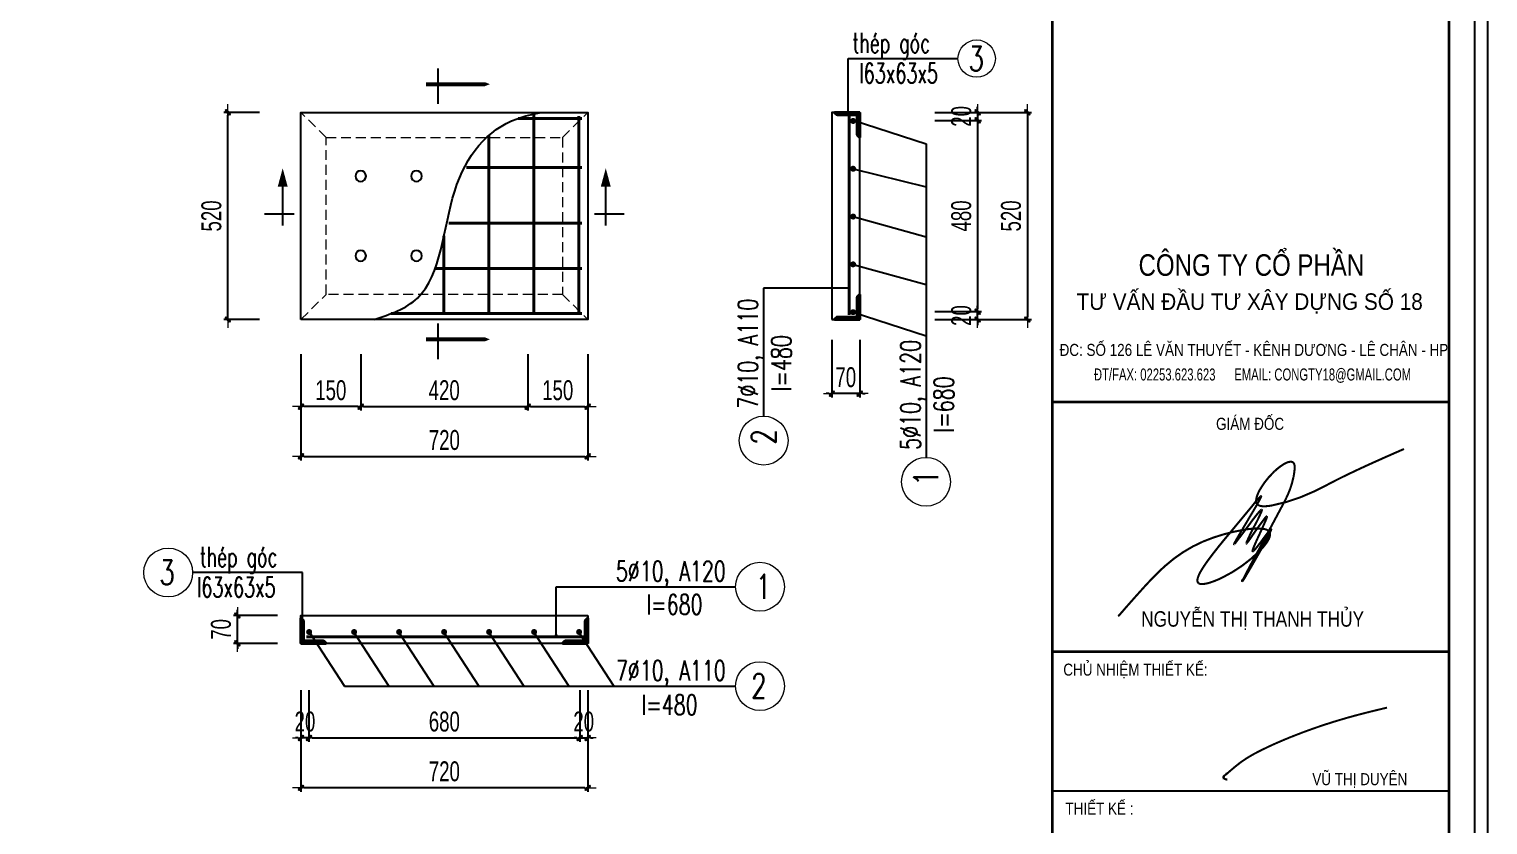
# Model space of a CAD drawing. Header units: inches. Extents: x -676 to 53517, y -16349 to 46516.
# Drawn here: x 31758 to 35421, y 9678 to 11675 of the extents above; entities that cross this region are included whole.
import ezdxf
from ezdxf.enums import TextEntityAlignment as Align

# ---------------------------------------------------------------- set-up
doc = ezdxf.new("R2010")
doc.units = ezdxf.units.IN
doc.header["$MEASUREMENT"] = 0
doc.linetypes.add('HIDDEN', pattern=[0.375, 0.25, -0.125])
for name, color, linetype in [('ENTTNTHIETKE1', 2, 'Continuous'), ('KHUNGTEN', 5, 'Continuous'), ('T.bao', 6, 'Continuous'), ('TXT', 5, 'Continuous')]:
    doc.layers.add(name, color=color, linetype=linetype)
for name, color, linetype, lineweight in [('ISO', 153, 'Continuous', 13), ('LC Dim', 8, 'Continuous', 18), ('LC Hatch', 252, 'Continuous', 9), ('LC MANH DUT', 35, 'HIDDEN', 5), ('LC Net dam 1', 30, 'Continuous', 30), ('LC Net dam2', 6, 'Continuous', 40), ('LC Net thay', 7, 'Continuous', 25), ('LC Text1', 3, 'Continuous', 20), ('LC Text2', 7, 'Continuous', 25), ('THEP', 1, 'Continuous', 35)]:
    doc.layers.add(name, color=color, linetype=linetype, lineweight=lineweight)
doc.styles.add('Arch-Dim', font='vnsimli.shx', dxfattribs={"width": 0.65})
doc.styles.add('HOATBIF', font='hoatbif.shx', dxfattribs={"width": 0.7})
doc.styles.add('LC 3', font='vnsimli.shx', dxfattribs={"width": 0.75})
doc.styles.add('style1', font='')
doc.styles.add('T2', font='', dxfattribs={"width": 0.8})
doc.styles.get('style1').set_extended_font_data('.VnAvantH')
doc.styles.get('T2').set_extended_font_data('.VnArialH')
doc.dimstyles.new('1-100(1-25)', dxfattribs={"dimscale": 25, "dimtxt": 2.5, "dimasz": 0.35, "dimexe": 0.5, "dimexo": 0, "dimgap": 0.8, "dimtad": 1, "dimdec": 0, "dimzin": 0, "dimdsep": 46, "dimtxsty": 'HOATBIF', "dimblk1": 'DOT', "dimblk2": 'DOT', "dimsah": 1, "dimcen": -1, "dimdle": 1, "dimclrd": 256, "dimclre": 256, "dimclrt": 4, "dimadec": 3, "dimazin": 2, "dimtfac": 0.333333, "dimtdec": 0, "dimtix": 1, "dimtmove": 2, "dimatfit": 3, "dimldrblk": 'DOT', "dimfxl": 1, "dimtvp": 0.833333, "dimtolj": 1, "dimtzin": 0, "dimarcsym": 0})

# ---------------------------------------------------------------- blocks, each defined once
blk = doc.blocks.new('DOT')
at = {"layer": 'LC Dim'}
blk.add_line((-3, 0), (3, 0), dxfattribs=at)
at = {"layer": 'LC Dim', "color": 4}
blk.add_line((-1, -1), (1, 1), dxfattribs=at)
blk.add_lwpolyline([(0.5, 1), (-1, -0.5), (-0.5, -1), (1, 0.5)], close=True, dxfattribs=at)
blk = doc.blocks.new('*D539')
at = {"layer": 'Defpoints', "color": 0, "transparency": 16777216}
for p in [(32440.6, 10859.2), (33160.6, 10859.2), (33160.6, 10602.7)]:
    blk.add_point(p, dxfattribs=at)
at = {"layer": 'LC Dim', "lineweight": -2, "transparency": 16777216}
for p, q in [((32440.6, 10859.2), (32440.6, 10592.7)), ((33160.6, 10859.2), (33160.6, 10592.7)), ((32447.6, 10602.7), (33153.6, 10602.7))]:
    blk.add_line(p, q, dxfattribs=at)
at = {"layer": 'LC Dim', "lineweight": -2, "transparency": 16777216, "xscale": 7, "yscale": 7, "zscale": 7, "rotation": 180}
blk.add_blockref('DOT', (32440.6, 10602.7), dxfattribs=at)
at = {"layer": 'LC Dim', "lineweight": -2, "transparency": 16777216, "xscale": 7, "yscale": 7, "zscale": 7}
blk.add_blockref('DOT', (33160.6, 10602.7), dxfattribs=at)
at = {"layer": 'LC Dim', "color": 4, "transparency": 16777216, "insert": (32800.6, 10643.7), "char_height": 50, "attachment_point": 5, "style": 'HOATBIF'}
blk.add_mtext('\\A1;720', dxfattribs=at)
blk = doc.blocks.new('_Dot')
at = {"color": 0, "linetype": 'ByBlock', "lineweight": -2}
blk.add_line((-0.5, 0), (-1, 0), dxfattribs=at)
at = {"color": 0, "linetype": 'ByBlock', "const_width": 0.5}
blk.add_lwpolyline([(-0.25, 0, 1), (0.25, 0, 1)], format="xyb", close=True, dxfattribs=at)
blk = doc.blocks.new('*D540')
at = {"layer": 'Defpoints', "color": 0, "transparency": 16777216}
for p in [(32256.8, 11466.4), (32336.8, 11466.4), (32336.8, 10946.4)]:
    blk.add_point(p, dxfattribs=at)
at = {"layer": 'LC Dim', "lineweight": -2, "transparency": 16777216}
for p, q in [((32336.8, 11466.4), (32246.8, 11466.4)), ((32256.8, 10953.4), (32256.8, 11459.4)), ((32336.8, 10946.4), (32246.8, 10946.4))]:
    blk.add_line(p, q, dxfattribs=at)
at = {"layer": 'LC Dim', "lineweight": -2, "transparency": 16777216, "xscale": 7, "yscale": 7, "zscale": 7}
for p, rotation in [((32256.8, 11466.4), 90), ((32256.8, 10946.4), 270)]:
    blk.add_blockref('DOT', p, dxfattribs=dict(at, rotation=rotation))
at = {"layer": 'LC Dim', "color": 4, "transparency": 16777216, "insert": (32215.8, 11206.4), "char_height": 50, "attachment_point": 5, "rotation": 90, "style": 'HOATBIF'}
blk.add_mtext('\\A1;520', dxfattribs=at)
blk = doc.blocks.new('*D541')
at = {"layer": 'Defpoints', "color": 0, "transparency": 16777216}
for p in [(32280.8, 10203.5), (32381.8, 10203.5), (32381.8, 10133.5)]:
    blk.add_point(p, dxfattribs=at)
at = {"layer": 'LC Dim', "lineweight": -2, "transparency": 16777216}
for p, q in [((32381.8, 10203.5), (32270.8, 10203.5)), ((32280.8, 10210.5), (32280.8, 10217.5)), ((32280.8, 10133.5), (32280.8, 10203.5)), ((32381.8, 10133.5), (32270.8, 10133.5)), ((32280.8, 10126.5), (32280.8, 10119.5))]:
    blk.add_line(p, q, dxfattribs=at)
at = {"layer": 'LC Dim', "lineweight": -2, "transparency": 16777216, "xscale": 7, "yscale": 7, "zscale": 7}
for p, rotation in [((32280.8, 10203.5), 270), ((32280.8, 10133.5), 90)]:
    blk.add_blockref('DOT', p, dxfattribs=dict(at, rotation=rotation))
at = {"layer": 'LC Dim', "color": 4, "transparency": 16777216, "insert": (32239.8, 10168.5), "char_height": 50, "attachment_point": 5, "rotation": 90, "style": 'HOATBIF'}
blk.add_mtext('\\A1;70', dxfattribs=at)
blk = doc.blocks.new('*D542')
at = {"layer": 'Defpoints', "color": 0, "transparency": 16777216}
for p in [(32440.6, 10016.2), (32460.6, 10016.2), (32440.6, 9895.9)]:
    blk.add_point(p, dxfattribs=at)
at = {"layer": 'LC Dim', "lineweight": -2, "transparency": 16777216}
for p, q in [((32440.6, 10016.2), (32440.6, 9885.9)), ((32460.6, 10016.2), (32460.6, 9885.9)), ((32433.6, 9895.9), (32426.6, 9895.9)), ((32460.6, 9895.9), (32440.6, 9895.9)), ((32467.6, 9895.9), (32474.6, 9895.9))]:
    blk.add_line(p, q, dxfattribs=at)
at = {"layer": 'LC Dim', "lineweight": -2, "transparency": 16777216, "xscale": 7, "yscale": 7, "zscale": 7}
blk.add_blockref('DOT', (32440.6, 9895.9), dxfattribs=at)
at = {"layer": 'LC Dim', "lineweight": -2, "transparency": 16777216, "xscale": 7, "yscale": 7, "zscale": 7, "rotation": 180}
blk.add_blockref('DOT', (32460.6, 9895.9), dxfattribs=at)
at = {"layer": 'LC Dim', "color": 4, "transparency": 16777216, "insert": (32450.6, 9936.9), "char_height": 50, "attachment_point": 5, "style": 'HOATBIF'}
blk.add_mtext('\\A1;20', dxfattribs=at)
blk = doc.blocks.new('*D543')
at = {"layer": 'Defpoints', "color": 0, "transparency": 16777216}
for p in [(32440.6, 10008.1), (33160.6, 10008.1), (32440.6, 9770.9)]:
    blk.add_point(p, dxfattribs=at)
at = {"layer": 'LC Dim', "lineweight": -2, "transparency": 16777216}
for p, q in [((32440.6, 10008.1), (32440.6, 9760.9)), ((33160.6, 10008.1), (33160.6, 9760.9)), ((33153.6, 9770.9), (32447.6, 9770.9))]:
    blk.add_line(p, q, dxfattribs=at)
at = {"layer": 'LC Dim', "lineweight": -2, "transparency": 16777216, "xscale": 7, "yscale": 7, "zscale": 7, "rotation": 180}
blk.add_blockref('DOT', (32440.6, 9770.9), dxfattribs=at)
at = {"layer": 'LC Dim', "lineweight": -2, "transparency": 16777216, "xscale": 7, "yscale": 7, "zscale": 7}
blk.add_blockref('DOT', (33160.6, 9770.9), dxfattribs=at)
at = {"layer": 'LC Dim', "color": 4, "transparency": 16777216, "insert": (32800.6, 9811.9), "char_height": 50, "attachment_point": 5, "style": 'HOATBIF'}
blk.add_mtext('\\A1;720', dxfattribs=at)
blk = doc.blocks.new('*D544')
at = {"layer": 'Defpoints', "color": 0, "transparency": 16777216}
for p in [(33140.6, 10016.2), (33160.6, 10016.2), (33160.6, 9895.9)]:
    blk.add_point(p, dxfattribs=at)
at = {"layer": 'LC Dim', "lineweight": -2, "transparency": 16777216}
for p, q in [((33140.6, 10016.2), (33140.6, 9885.9)), ((33160.6, 10016.2), (33160.6, 9885.9)), ((33133.6, 9895.9), (33126.6, 9895.9)), ((33140.6, 9895.9), (33160.6, 9895.9)), ((33167.6, 9895.9), (33174.6, 9895.9))]:
    blk.add_line(p, q, dxfattribs=at)
at = {"layer": 'LC Dim', "lineweight": -2, "transparency": 16777216, "xscale": 7, "yscale": 7, "zscale": 7}
blk.add_blockref('DOT', (33140.6, 9895.9), dxfattribs=at)
at = {"layer": 'LC Dim', "lineweight": -2, "transparency": 16777216, "xscale": 7, "yscale": 7, "zscale": 7, "rotation": 180}
blk.add_blockref('DOT', (33160.6, 9895.9), dxfattribs=at)
at = {"layer": 'LC Dim', "color": 4, "transparency": 16777216, "insert": (33150.6, 9936.9), "char_height": 50, "attachment_point": 5, "style": 'HOATBIF'}
blk.add_mtext('\\A1;20', dxfattribs=at)
blk = doc.blocks.new('*D545')
at = {"layer": 'Defpoints', "color": 0, "transparency": 16777216}
for p in [(33773.7, 10895.8), (33843.7, 10895.8), (33773.7, 10760.3)]:
    blk.add_point(p, dxfattribs=at)
at = {"layer": 'LC Dim', "lineweight": -2, "transparency": 16777216}
for p, q in [((33773.7, 10895.8), (33773.7, 10750.3)), ((33843.7, 10895.8), (33843.7, 10750.3)), ((33766.7, 10760.3), (33759.7, 10760.3)), ((33843.7, 10760.3), (33773.7, 10760.3)), ((33850.7, 10760.3), (33857.7, 10760.3))]:
    blk.add_line(p, q, dxfattribs=at)
at = {"layer": 'LC Dim', "lineweight": -2, "transparency": 16777216, "xscale": 7, "yscale": 7, "zscale": 7}
blk.add_blockref('DOT', (33773.7, 10760.3), dxfattribs=at)
at = {"layer": 'LC Dim', "lineweight": -2, "transparency": 16777216, "xscale": 7, "yscale": 7, "zscale": 7, "rotation": 180}
blk.add_blockref('DOT', (33843.7, 10760.3), dxfattribs=at)
at = {"layer": 'LC Dim', "color": 4, "transparency": 16777216, "insert": (33808.7, 10801.3), "char_height": 50, "attachment_point": 5, "style": 'HOATBIF'}
blk.add_mtext('\\A1;70', dxfattribs=at)
blk = doc.blocks.new('*D546')
at = {"layer": 'Defpoints', "color": 0, "transparency": 16777216}
for p in [(34032.6, 11466.4), (34032.6, 10946.4), (34264.8, 10946.4)]:
    blk.add_point(p, dxfattribs=at)
at = {"layer": 'LC Dim', "lineweight": -2, "transparency": 16777216}
for p, q in [((34032.6, 11466.4), (34274.8, 11466.4)), ((34264.8, 11459.4), (34264.8, 10953.4)), ((34032.6, 10946.4), (34274.8, 10946.4))]:
    blk.add_line(p, q, dxfattribs=at)
at = {"layer": 'LC Dim', "lineweight": -2, "transparency": 16777216, "xscale": 7, "yscale": 7, "zscale": 7}
for p, rotation in [((34264.8, 11466.4), 90), ((34264.8, 10946.4), 270)]:
    blk.add_blockref('DOT', p, dxfattribs=dict(at, rotation=rotation))
at = {"layer": 'LC Dim', "color": 4, "transparency": 16777216, "insert": (34223.8, 11206.4), "char_height": 50, "attachment_point": 5, "rotation": 90, "style": 'HOATBIF'}
blk.add_mtext('\\A1;520', dxfattribs=at)
blk = doc.blocks.new('*D547')
at = {"layer": 'Defpoints', "color": 0, "transparency": 16777216}
for p in [(33010.1, 10859.2), (33160.6, 10859.2), (33160.6, 10727.7)]:
    blk.add_point(p, dxfattribs=at)
at = {"layer": 'LC Dim', "lineweight": -2, "transparency": 16777216}
for p, q in [((33010.1, 10859.2), (33010.1, 10717.7)), ((33160.6, 10859.2), (33160.6, 10717.7)), ((33017.1, 10727.7), (33153.6, 10727.7))]:
    blk.add_line(p, q, dxfattribs=at)
at = {"layer": 'LC Dim', "lineweight": -2, "transparency": 16777216, "xscale": 7, "yscale": 7, "zscale": 7, "rotation": 180}
blk.add_blockref('DOT', (33010.1, 10727.7), dxfattribs=at)
at = {"layer": 'LC Dim', "lineweight": -2, "transparency": 16777216, "xscale": 7, "yscale": 7, "zscale": 7}
blk.add_blockref('DOT', (33160.6, 10727.7), dxfattribs=at)
at = {"layer": 'LC Dim', "color": 4, "transparency": 16777216, "insert": (33085.4, 10768.7), "char_height": 50, "attachment_point": 5, "style": 'HOATBIF'}
blk.add_mtext('\\A1;150', dxfattribs=at)
blk = doc.blocks.new('*D548')
at = {"layer": 'Defpoints', "color": 0, "transparency": 16777216}
for p in [(32440.6, 10859.2), (32590.5, 10859.2), (32440.6, 10727.7)]:
    blk.add_point(p, dxfattribs=at)
at = {"layer": 'LC Dim', "lineweight": -2, "transparency": 16777216}
for p, q in [((32440.6, 10859.2), (32440.6, 10717.7)), ((32590.5, 10859.2), (32590.5, 10717.7)), ((32583.5, 10727.7), (32447.6, 10727.7))]:
    blk.add_line(p, q, dxfattribs=at)
at = {"layer": 'LC Dim', "lineweight": -2, "transparency": 16777216, "xscale": 7, "yscale": 7, "zscale": 7, "rotation": 180}
blk.add_blockref('DOT', (32440.6, 10727.7), dxfattribs=at)
at = {"layer": 'LC Dim', "lineweight": -2, "transparency": 16777216, "xscale": 7, "yscale": 7, "zscale": 7}
blk.add_blockref('DOT', (32590.5, 10727.7), dxfattribs=at)
at = {"layer": 'LC Dim', "color": 4, "transparency": 16777216, "insert": (32515.5, 10768.7), "char_height": 50, "attachment_point": 5, "style": 'HOATBIF'}
blk.add_mtext('\\A1;150', dxfattribs=at)
blk = doc.blocks.new('*D549')
at = {"layer": 'Defpoints', "color": 0, "transparency": 16777216}
for p in [(32590.5, 10859.2), (33010.1, 10859.2), (33010.1, 10727.7)]:
    blk.add_point(p, dxfattribs=at)
at = {"layer": 'LC Dim', "lineweight": -2, "transparency": 16777216}
for p, q in [((32590.5, 10859.2), (32590.5, 10717.7)), ((33010.1, 10859.2), (33010.1, 10717.7)), ((32597.5, 10727.7), (33003.1, 10727.7))]:
    blk.add_line(p, q, dxfattribs=at)
at = {"layer": 'LC Dim', "lineweight": -2, "transparency": 16777216, "xscale": 7, "yscale": 7, "zscale": 7, "rotation": 180}
blk.add_blockref('DOT', (32590.5, 10727.7), dxfattribs=at)
at = {"layer": 'LC Dim', "lineweight": -2, "transparency": 16777216, "xscale": 7, "yscale": 7, "zscale": 7}
blk.add_blockref('DOT', (33010.1, 10727.7), dxfattribs=at)
at = {"layer": 'LC Dim', "color": 4, "transparency": 16777216, "insert": (32800.3, 10768.7), "char_height": 50, "attachment_point": 5, "style": 'HOATBIF'}
blk.add_mtext('\\A1;420', dxfattribs=at)
blk = doc.blocks.new('*D550')
at = {"layer": 'Defpoints', "color": 0, "transparency": 16777216}
for p in [(32460.6, 10008.1), (33140.6, 10008.1), (33140.6, 9895.9)]:
    blk.add_point(p, dxfattribs=at)
at = {"layer": 'LC Dim', "lineweight": -2, "transparency": 16777216}
for p, q in [((32460.6, 10008.1), (32460.6, 9885.9)), ((33140.6, 10008.1), (33140.6, 9885.9)), ((32467.6, 9895.9), (33133.6, 9895.9))]:
    blk.add_line(p, q, dxfattribs=at)
at = {"layer": 'LC Dim', "lineweight": -2, "transparency": 16777216, "xscale": 7, "yscale": 7, "zscale": 7, "rotation": 180}
blk.add_blockref('DOT', (32460.6, 9895.9), dxfattribs=at)
at = {"layer": 'LC Dim', "lineweight": -2, "transparency": 16777216, "xscale": 7, "yscale": 7, "zscale": 7}
blk.add_blockref('DOT', (33140.6, 9895.9), dxfattribs=at)
at = {"layer": 'LC Dim', "color": 4, "transparency": 16777216, "insert": (32800.6, 9936.9), "char_height": 50, "attachment_point": 5, "style": 'HOATBIF'}
blk.add_mtext('\\A1;680', dxfattribs=at)
blk = doc.blocks.new('*U471')
at = {"layer": 'LC Net dam2', "linetype": 'Continuous', "const_width": 7.5, "elevation": -5}
blk.add_lwpolyline([(3.75, 0, -1), (-3.75, 0, -1)], format="xyb", close=True, dxfattribs=at)
blk = doc.blocks.new('*U472')
at = {"layer": 'LC Net dam2', "color": 0, "linetype": 'ByBlock', "lineweight": -2, "transparency": 16777216}
for p in [(0, 0), (113, 0), (226, 0), (339, 0), (452, 0), (565, 0), (678, 0)]:
    blk.add_blockref('*U471', p, dxfattribs=at)
blk = doc.blocks.new('*U473')
at = {"layer": 'LC Net dam2', "linetype": 'Continuous', "const_width": 7.5, "elevation": -5}
blk.add_lwpolyline([(3.75, 0, -1), (-3.75, 0, -1)], format="xyb", close=True, dxfattribs=at)
blk = doc.blocks.new('*U474')
at = {"layer": 'LC Net thay', "color": 0, "linetype": 'ByBlock', "lineweight": -2, "transparency": 16777216}
for p in [(0, 480), (0, 360), (0, 240), (0, 120), (0, 0)]:
    blk.add_blockref('*U473', p, dxfattribs=at)
blk = doc.blocks.new('*D551')
at = {"layer": 'Defpoints', "color": 0, "transparency": 16777216}
for p in [(34032.6, 11466.4), (34032.6, 11446.4), (34139.8, 11446.4)]:
    blk.add_point(p, dxfattribs=at)
at = {"layer": 'LC Dim', "lineweight": -2, "transparency": 16777216}
for p, q in [((34032.6, 11466.4), (34149.8, 11466.4)), ((34139.8, 11473.4), (34139.8, 11480.4)), ((34139.8, 11466.4), (34139.8, 11446.4)), ((34032.6, 11446.4), (34149.8, 11446.4)), ((34139.8, 11439.4), (34139.8, 11432.4))]:
    blk.add_line(p, q, dxfattribs=at)
at = {"layer": 'LC Dim', "lineweight": -2, "transparency": 16777216, "xscale": 7, "yscale": 7, "zscale": 7}
for p, rotation in [((34139.8, 11466.4), 270), ((34139.8, 11446.4), 90)]:
    blk.add_blockref('DOT', p, dxfattribs=dict(at, rotation=rotation))
at = {"layer": 'LC Dim', "color": 4, "transparency": 16777216, "insert": (34098.8, 11456.4), "char_height": 50, "attachment_point": 5, "rotation": 90, "style": 'HOATBIF'}
blk.add_mtext('\\A1;20', dxfattribs=at)
blk = doc.blocks.new('*D552')
at = {"layer": 'Defpoints', "color": 0, "transparency": 16777216}
for p in [(34032.6, 10966.4), (34139.8, 10966.4), (34032.6, 10946.4)]:
    blk.add_point(p, dxfattribs=at)
at = {"layer": 'LC Dim', "lineweight": -2, "transparency": 16777216}
for p, q in [((34032.6, 10966.4), (34149.8, 10966.4)), ((34139.8, 10973.4), (34139.8, 10980.4)), ((34139.8, 10946.4), (34139.8, 10966.4)), ((34032.6, 10946.4), (34149.8, 10946.4)), ((34139.8, 10939.4), (34139.8, 10932.4))]:
    blk.add_line(p, q, dxfattribs=at)
at = {"layer": 'LC Dim', "lineweight": -2, "transparency": 16777216, "xscale": 7, "yscale": 7, "zscale": 7}
for p, rotation in [((34139.8, 10966.4), 270), ((34139.8, 10946.4), 90)]:
    blk.add_blockref('DOT', p, dxfattribs=dict(at, rotation=rotation))
at = {"layer": 'LC Dim', "color": 4, "transparency": 16777216, "insert": (34098.8, 10956.4), "char_height": 50, "attachment_point": 5, "rotation": 90, "style": 'HOATBIF'}
blk.add_mtext('\\A1;20', dxfattribs=at)
blk = doc.blocks.new('*D553')
at = {"layer": 'Defpoints', "color": 0, "transparency": 16777216}
for p in [(34032.6, 11446.4), (34032.6, 10966.4), (34139.8, 10966.4)]:
    blk.add_point(p, dxfattribs=at)
at = {"layer": 'LC Dim', "lineweight": -2, "transparency": 16777216}
for p, q in [((34032.6, 11446.4), (34149.8, 11446.4)), ((34139.8, 11439.4), (34139.8, 10973.4)), ((34032.6, 10966.4), (34149.8, 10966.4))]:
    blk.add_line(p, q, dxfattribs=at)
at = {"layer": 'LC Dim', "lineweight": -2, "transparency": 16777216, "xscale": 7, "yscale": 7, "zscale": 7}
for p, rotation in [((34139.8, 11446.4), 90), ((34139.8, 10966.4), 270)]:
    blk.add_blockref('DOT', p, dxfattribs=dict(at, rotation=rotation))
at = {"layer": 'LC Dim', "color": 4, "transparency": 16777216, "insert": (34098.8, 11206.4), "char_height": 50, "attachment_point": 5, "rotation": 90, "style": 'HOATBIF'}
blk.add_mtext('\\A1;480', dxfattribs=at)
blk = doc.blocks.new('*U467')
at = {"layer": 'LC Net thay'}
blk.add_circle((0, 0), 13.5, dxfattribs=at)
blk = doc.blocks.new('*U468')
at = {"layer": 'LC Net thay', "color": 0, "linetype": 'ByBlock', "lineweight": -2, "transparency": 16777216}
for p in [(0, 140), (200, 140), (0, 0), (200, 0)]:
    blk.add_blockref('*U467', p, dxfattribs=at)
blk = doc.blocks.new('chu ki Miss Duyen')
at = {"layer": 'ISO', "ltscale": 2, "const_width": 40}
blk.add_lwpolyline([(843, 225), (838, 225), (836, 225), (834, 225), (832, 225), (830, 226), (828, 226), (827, 226), (826, 226), (825, 226), (824, 226), (823, 226), (821, 226), (820, 227), (819, 227), (818, 227), (817, 227), (816, 227), (815, 227), (814, 227), (813, 228), (812, 228), (810, 228), (809, 228), (808, 228), (807, 229), (806, 229), (805, 229), (804, 229), (803, 230), (801, 230), (800, 230), (799, 230), (798, 231), (797, 231), (795, 231), (794, 232), (793, 232), (792, 232), (791, 233), (789, 233), (788, 233), (787, 234), (786, 234), (785, 235), (783, 235), (782, 235), (781, 236), (780, 236), (779, 237), (778, 237), (777, 238), (776, 238), (776, 238), (775, 238), (775, 239), (774, 239), (774, 239), (773, 239), (773, 240), (772, 240), (771, 240), (771, 240), (770, 241), (770, 241), (769, 241), (769, 242), (768, 242), (768, 242), (767, 242), (767, 243), (766, 243), (766, 243), (765, 244), (765, 244), (765, 244), (764, 245), (764, 245), (763, 245), (763, 246), (762, 246), (762, 246), (762, 247), (761, 247), (761, 247), (760, 248), (760, 248), (760, 248), (759, 249), (759, 249), (759, 249), (758, 250), (758, 250), (758, 250), (758, 251), (757, 251), (757, 251), (757, 252), (756, 252), (756, 253), (756, 253), (756, 253), (756, 254), (755, 254), (755, 255), (755, 255), (755, 255), (755, 256), (755, 256), (754, 257), (754, 257), (754, 257), (754, 258), (754, 258), (754, 259), (754, 259), (754, 260), (754, 260), (754, 260), (754, 261), (754, 261), (754, 262), (754, 262), (754, 263), (754, 263), (754, 263), (754, 264), (754, 264), (754, 265), (754, 265), (754, 266), (754, 266), (754, 267), (754, 267), (755, 268), (755, 268), (755, 269), (755, 269), (755, 270), (755, 270), (755, 270), (756, 271), (756, 271), (756, 272), (756, 272), (756, 273), (757, 273), (757, 274), (757, 274), (757, 275), (758, 275), (758, 276), (758, 276), (758, 277), (759, 277), (759, 278), (759, 278), (759, 279), (760, 279), (760, 280), (760, 280), (761, 281), (761, 281), (761, 282), (762, 282), (762, 283), (762, 283), (763, 284), (763, 284), (763, 285), (764, 285), (764, 286), (764, 286), (765, 287), (766, 288), (767, 289), (767, 290), (768, 291), (769, 293), (770, 294), (771, 295), (771, 296), (772, 297), (773, 298), (774, 299), (775, 300), (776, 301), (777, 302), (778, 303), (778, 304), (780, 306), (781, 307), (782, 308), (783, 309), (784, 310), (785, 311), (786, 312), (786, 312), (787, 313), (788, 314), (789, 315), (790, 316), (791, 317), (792, 318), (792, 319), (793, 320), (794, 321), (795, 322), (796, 323), (797, 324), (797, 324), (798, 325), (799, 326), (800, 327), (801, 328), (801, 329), (802, 330), (803, 330), (804, 331), (805, 332), (805, 333), (806, 334), (807, 335), (808, 336), (808, 336), (809, 337), (810, 338), (811, 339), (811, 340), (812, 340), (813, 341), (814, 343), (816, 344), (817, 346), (819, 348), (820, 349), (822, 351), (823, 352), (824, 354), (826, 355), (827, 357), (829, 358), (830, 360), (831, 361), (834, 364), (840, 370), (842, 372), (845, 376), (848, 379), (851, 382), (853, 386), (856, 389), (859, 392), (862, 395), (865, 398), (867, 401), (870, 404), (873, 407), (876, 411), (879, 414), (882, 417), (885, 420), (887, 423), (890, 427), (893, 430), (896, 433), (899, 436), (902, 440), (905, 443), (908, 446), (911, 449), (914, 453), (917, 456), (920, 459), (923, 462), (926, 466), (928, 469), (931, 472), (934, 476), (937, 479), (940, 482), (943, 486), (946, 489), (949, 492), (953, 495), (956, 499), (959, 502), (962, 505), (965, 509), (968, 512), (971, 515), (974, 519), (977, 522), (980, 525), (983, 529), (986, 532), (989, 535), (992, 538), (996, 542), (999, 545), (1002, 548), (1005, 552), (1008, 555), (1011, 558), (1014, 561), (1017, 565), (1021, 568), (1024, 571), (1027, 574), (1030, 578), (1033, 581), (1036, 584), (1040, 587), (1043, 591), (1046, 594), (1049, 596), (1052, 600), (1056, 603), (1059, 606), (1062, 610), (1065, 613), (1069, 616), (1072, 619), (1075, 622), (1078, 625), (1082, 628), (1085, 631), (1088, 634), (1091, 637), (1095, 640), (1098, 643), (1101, 646), (1105, 649), (1108, 652), (1111, 655), (1114, 658), (1118, 661), (1121, 664), (1124, 667), (1128, 670), (1131, 673), (1134, 676), (1138, 679), (1141, 682), (1144, 685), (1148, 688), (1151, 691), (1154, 694), (1158, 697), (1161, 700), (1165, 702), (1168, 705), (1171, 708), (1175, 711), (1178, 714), (1182, 717), (1185, 720), (1188, 722), (1192, 725), (1195, 728), (1199, 731), (1202, 734), (1205, 736), (1209, 739), (1212, 742), (1216, 745), (1219, 747), (1223, 750), (1226, 753), (1229, 756), (1233, 758), (1236, 761), (1240, 764), (1243, 767), (1247, 769), (1250, 772), (1254, 775), (1257, 777), (1261, 780), (1264, 783), (1268, 785), (1271, 788), (1275, 791), (1278, 793), (1282, 796), (1285, 799), (1289, 801), (1292, 804), (1296, 807), (1299, 809), (1303, 812), (1306, 815), (1310, 817), (1313, 820), (1317, 822), (1320, 825), (1324, 828), (1327, 830), (1331, 833), (1335, 835), (1338, 838), (1342, 840), (1345, 843), (1349, 846), (1352, 848), (1356, 851), (1360, 853), (1363, 856), (1367, 858), (1370, 861), (1374, 863), (1377, 866), (1381, 868), (1385, 871), (1392, 876), (1399, 881), (1406, 886), (1413, 891), (1421, 896), (1428, 901), (1435, 906), (1442, 911), (1447, 915), (1457, 921), (1464, 926), (1471, 931), (1479, 936), (1486, 941), (1493, 946), (1501, 950), (1508, 955), (1515, 960), (1523, 965), (1530, 970), (1537, 975), (1545, 980), (1552, 984), (1559, 989), (1567, 994), (1574, 999), (1582, 1004), (1589, 1008), (1596, 1013), (1604, 1018), (1611, 1023), (1619, 1028), (1626, 1032), (1634, 1037), (1641, 1042), (1648, 1046), (1656, 1051), (1663, 1056), (1671, 1061), (1678, 1065), (1686, 1070), (1693, 1075), (1701, 1079), (1708, 1084), (1716, 1089), (1723, 1093), (1731, 1098), (1738, 1103), (1746, 1107), (1753, 1112), (1761, 1116), (1769, 1121), (1776, 1126), (1784, 1130), (1791, 1135), (1799, 1139), (1806, 1144), (1814, 1148), (1822, 1153), (1829, 1158), (1837, 1162), (1844, 1167), (1852, 1171), (1860, 1176), (1867, 1180), (1875, 1185), (1882, 1189), (1890, 1194), (1898, 1198), (1905, 1203), (1913, 1207), (1921, 1212), (1928, 1216), (1936, 1220), (1943, 1225), (1951, 1229), (1959, 1234), (1964, 1237), (1974, 1243), (1982, 1247), (1989, 1251), (1997, 1256), (2005, 1260), (2012, 1265), (2020, 1269), (2028, 1273), (2036, 1278), (2043, 1282), (2051, 1286), (2059, 1291), (2066, 1295), (2074, 1299), (2082, 1304), (2089, 1308), (2097, 1312), (2105, 1317), (2113, 1321), (2120, 1325), (2128, 1330), (2136, 1334), (2144, 1338), (2151, 1342), (2159, 1347), (2167, 1351), (2175, 1355), (2182, 1359), (2190, 1364), (2198, 1368), (2206, 1372), (2213, 1376), (2221, 1381), (2229, 1385), (2237, 1389), (2244, 1393), (2252, 1397), (2260, 1402), (2268, 1406), (2276, 1410), (2283, 1414), (2291, 1418), (2299, 1422), (2307, 1426), (2315, 1431), (2322, 1435), (2330, 1439), (2338, 1443), (2346, 1447), (2354, 1451), (2361, 1455), (2369, 1459), (2377, 1464), (2385, 1468), (2393, 1472), (2401, 1476), (2408, 1480), (2416, 1484), (2424, 1488), (2432, 1492), (2440, 1496), (2448, 1500), (2456, 1504), (2463, 1508), (2471, 1512), (2479, 1516), (2487, 1520), (2495, 1524), (2503, 1528), (2511, 1532), (2519, 1536), (2526, 1540), (2534, 1544), (2542, 1548), (2550, 1552), (2558, 1556), (2566, 1560), (2574, 1564), (2582, 1568), (2590, 1572), (2598, 1575), (2606, 1579), (2613, 1583), (2621, 1587), (2629, 1591), (2637, 1595), (2645, 1599), (2653, 1603), (2661, 1607), (2669, 1610), (2677, 1614), (2685, 1618), (2693, 1622), (2701, 1626), (2709, 1630), (2717, 1633), (2725, 1637), (2733, 1641), (2741, 1645), (2749, 1649), (2756, 1652), (2764, 1656), (2772, 1660), (2780, 1664), (2788, 1668), (2796, 1671), (2804, 1675), (2812, 1679), (2820, 1683), (2828, 1686), (2836, 1690), (2844, 1694), (2852, 1698), (2860, 1701), (2868, 1705), (2876, 1709), (2884, 1712), (2892, 1716), (2900, 1720), (2908, 1723), (2916, 1727), (2925, 1731), (2933, 1734), (2941, 1738), (2949, 1742), (2957, 1745), (2965, 1749), (2973, 1753), (2981, 1756), (2989, 1760), (2997, 1763), (3005, 1767), (3013, 1771), (3021, 1774), (3029, 1778), (3037, 1781), (3045, 1785), (3053, 1789), (3061, 1792), (3069, 1796), (3078, 1799), (3086, 1803), (3094, 1806), (3102, 1810), (3110, 1813), (3118, 1817), (3126, 1820), (3134, 1824), (3142, 1827), (3150, 1831), (3156, 1833), (3167, 1838), (3175, 1841), (3183, 1845), (3191, 1848), (3199, 1852), (3207, 1855), (3215, 1859), (3223, 1862), (3232, 1866), (3240, 1869), (3248, 1873), (3256, 1876), (3264, 1879), (3272, 1883), (3280, 1886), (3288, 1890), (3297, 1893), (3305, 1896), (3313, 1900), (3321, 1903), (3329, 1907), (3337, 1910), (3345, 1913), (3354, 1917), (3362, 1920), (3370, 1923), (3378, 1927), (3386, 1930), (3394, 1933), (3403, 1937), (3411, 1940), (3419, 1944), (3427, 1947), (3435, 1950), (3452, 1957), (3468, 1963), (3484, 1970), (3501, 1977), (3517, 1983), (3534, 1990), (3550, 1996), (3566, 2003), (3583, 2009), (3599, 2016), (3616, 2022), (3632, 2029), (3648, 2035), (3665, 2042), (3681, 2048), (3698, 2055), (3714, 2061), (3731, 2068), (3747, 2074), (3763, 2081), (3780, 2087), (3796, 2093), (3813, 2100), (3828, 2106)], dxfattribs=at)
blk = doc.blocks.new('nguyen thi thanh thuy')
at = {"layer": 'ISO', "ltscale": 2, "const_width": 40}
blk.add_lwpolyline([(-2685, -1690, -0.006388), (-2178, -1117, -0.008557), (-1977, -905, -0.017087), (-1770, -708, -0.102087), (-833, -161, -0.039833), (-270, -16, -0.020512), (-90, 8, -0.044497), (98, 9, -0.05587), (182, -8, -0.113633), (236, -42, -0.176433), (258, -92, -0.077033), (254, -135, -0.069534), (223, -210, -0.038569), (166, -296, -0.030368), (57, -421, -0.082382), (-675, -942, -0.035158), (-905, -1035, -0.04441), (-1026, -1062, -0.066948), (-1091, -1062, -0.143409), (-1132, -1043, -0.176131), (-1149, -1007, -0.069024), (-1148, -973, -0.059887), (-1131, -911, -0.036714), (-1079, -807, -0.019023), (-1000, -683, -0.011006), (-898, -542, -0.01042), (-645, -222, 0.001355), (-76, 463, -0.031231), (69, 631, -0.180623), (82, 640, -0.602198), (84, 631, -0.055981), (56, 570, -0.010846), (-28, 418, 0.000464), (-371, -161, 0.02324), (-439, -286, 1.627113), (-437, -292, 0.049833), (-397, -245, 0.005496), (-91, 162, -0.011697), (26, 311, -0.051381), (82, 370, -0.288592), (95, 376, -0.379106), (97, 362, -0.040394), (80, 315, -0.015043), (4, 153, 0.026859), (-200, -261, 0.160173), (-204, -278, 0.62441), (-195, -273, 0.034188), (-141, -204, -0.015387), (148, 200, -0.034245), (183, 240, -0.377171), (195, 246, -0.275743), (195, 230, -0.039705), (162, 143, -0.007154), (29, -150, 0.010269), (-53, -335, 0.059207), (-81, -418, 0.494242), (-78, -431, 0.209425), (-61, -421, 0.031522), (-22, -378, 0.012151), (92, -232, -0.015412), (249, -26, -0.066877), (274, -2, -1.012313), (279, -8, -0.055225), (269, -38, -0.019501), (211, -159, -0.008968), (2, -538, -0.00525), (-207, -898, -0.041875), (-284, -1018, -0.365695), (-264, -970, -0.007459), (-39, -543, 0.000828), (491, 447, 0.016244), (598, 659, 0.05881), (711, 1009, 0.039413), (734, 1174, 0.060004), (730, 1242, 0.240646), (692, 1298, 0.134453), (647, 1305, 0.071372), (590, 1291, 0.040684), (523, 1258, 0.056501), (335, 1112, 0.071752), (65, 772, 0.045704), (5, 642, 0.058573), (-12, 565, 0.116475), (-5, 505, 0.165912), (30, 466, 0.096245), (88, 446, 0.048338), (165, 443, 0.036618), (301, 460, 0.062636), (1097, 724, 0.01049), (1469, 913, -0.006081), (1725, 1041, -0.007252), (2275, 1297, -0.003845), (2852, 1552)], format="xyb", dxfattribs=at)
blk = doc.blocks.new('khung vpn')
at = {"layer": 'Defpoints'}
blk.add_line((52556.46, -4235.276), (52556.46, -4195.446), dxfattribs=at)
at = {"layer": 'KHUNGTEN'}
blk.add_lwpolyline([(52556.243, -4234.885), (52502.048, -4234.885), (52502.048, -4195.662), (52556.243, -4195.662)], close=True, dxfattribs=at)
at = {"layer": 'T.bao'}
blk.add_line((52549.443, -4222.987), (52555.832, -4222.987), dxfattribs=at)
at = {"layer": 'THEP'}
for p, q in [((52549.443, -4216.721), (52555.832, -4216.721)), ((52549.443, -4220.741), (52555.832, -4220.741))]:
    blk.add_line(p, q, dxfattribs=at)
for points in [[(52555.832, -4234.474), (52502.459, -4234.474), (52502.459, -4196.073), (52555.832, -4196.073)], [(52555.832, -4196.073), (52555.832, -4234.474), (52549.443, -4234.474), (52549.443, -4196.073)]]:
    blk.add_lwpolyline(points, close=True, dxfattribs=at)
at = {"layer": 'TXT', "linetype": 'Continuous'}
blk.add_line((52555.832, -4196.073), (52555.832, -4234.474), dxfattribs=at)
at = {"layer": 'ISO', "xscale": 0.0007999999999999995, "yscale": 0.0007999999999999995, "zscale": 0.0007999999999999995, "rotation": 352.0676215534355}
blk.add_blockref('chu ki Miss Duyen', (52551.569, -4222.893), dxfattribs=at)
at = {"layer": 'LC Net dam 1', "xscale": 0.0008320000000000002, "yscale": 0.0008320000000000002, "zscale": 0.0008320000000000002}
blk.add_blockref('nguyen thi thanh thuy', (52552.735, -4218.771), dxfattribs=at)
at = {"layer": 'TXT', "linetype": 'Continuous'}
for s, height, style, width, p in [('c«ng ty cæ phÇn', 0.34658, 'T2', 0.8, (52552.648, -4214.689)), ('®c: sè 126 lª v¨n thuyÕt - kªnh d\xad¬ng - lª ch©n - hp', 0.19408, 'T2', 0.8, (52552.689, -4215.98)), ('§T/fax: 02253.623.623      Email: Congty18@gmail.com', 0.19408, 'style1', 0.7, (52552.666, -4216.376)), ('nguyÔn thÞ thanh thñy', 0.24954, 'T2', 0.8, (52552.668, -4220.343))]:
    blk.add_text(s, height=height, dxfattribs=dict(at, style=style, width=width)).set_placement(p, align=Align.CENTER)
at = {"layer": 'TXT', "linetype": 'Continuous', "style": 'T2', "width": 0.9}
blk.add_text('t\xad vÊn ®Çu t\xad x©y dùng sè 18', height=0.26617, dxfattribs=at).set_placement((52552.621, -4215.094), align=Align.MIDDLE)
at = {"layer": 'TXT', "linetype": 'Continuous', "style": 'T2', "width": 0.8}
for s, height, p in [('gi¸m ®èc', 0.1941, (52552.079, -4217.171)), ('chñ nhiÖm thiÕt kÕ:', 0.19408, (52549.617, -4221.132)), ('vò thÞ duyªn', 0.19408, (52553.631, -4222.897)), ('thiÕt kÕ :', 0.1941, (52549.651, -4223.371))]:
    blk.add_text(s, height=height, dxfattribs=at).set_placement(p)

msp = doc.modelspace()

# ---------------------------------------------------------------- linework, layer by layer
at = {"layer": 'LC Hatch'}
for centre, radius in [((34137.4, 11601.4, 0), 46.9), ((33602.4, 10642.5, 0), 61.3), ((34010.3, 10539, 0), 61.3), ((32107.1, 10311.2, 0), 61.3), ((33593.3, 10275.6, 0), 61.3), ((33593.3, 10026.1, 0), 61.3)]:
    msp.add_circle(centre, radius, dxfattribs=at)
at = {"layer": 'LC MANH DUT', "ltscale": 100}
for p, q in [((32503.6, 11403.4, 0), (32440.6, 11466.4, 0)), ((33097.6, 11403.4, 0), (33160.6, 11466.4, 0)), ((32440.6, 10946.4, 0), (32503.6, 11009.4, 0)), ((33097.6, 11009.4, 0), (33160.6, 10946.4, 0))]:
    msp.add_line(p, q, dxfattribs=at)
at = {"layer": 'LC MANH DUT', "ltscale": 100, "elevation": 0}
msp.add_lwpolyline([(32503.6, 11009.4), (32503.6, 11403.4), (33097.6, 11403.4), (33097.6, 11009.4)], close=True, dxfattribs=at)
at = {"layer": 'LC Net dam2'}
for p, q in [((33780.7, 11466.4, 0), (33843.7, 11466.4, 0)), ((33843.7, 11466.4, 0), (33843.7, 11403.4, 0)), ((33843.7, 10946.4, 0), (33843.7, 11009.4, 0)), ((33780.7, 10946.4, 0), (33843.7, 10946.4, 0)), ((32440.6, 10196.5, 0), (32440.6, 10133.5, 0)), ((33160.6, 10196.5, 0), (33160.6, 10133.5, 0)), ((32440.6, 10133.5, 0), (32503.6, 10133.5, 0)), ((33160.6, 10133.5, 0), (33097.6, 10133.5, 0))]:
    msp.add_line(p, q, dxfattribs=at)
at = {"layer": 'LC Net dam2', "linetype": 'Continuous'}
for p, q in [((33145.6, 11451.4, 0), (32986.1, 11451.4, 0)), ((33025.6, 11462.5, 0), (33025.6, 10965.5, 0)), ((33138.6, 11456.6, 0), (33138.6, 10965.5, 0)), ((33817, 11457, 0), (33817, 10957.9, 0)), ((32912.6, 11409, 0), (32912.6, 10965.5, 0)), ((33145.6, 11327.9, 0), (32856, 11327.9, 0)), ((33145.6, 11188.4, 0), (32812.3, 11188.4, 0)), ((32799.6, 11156.3, 0), (32799.6, 10965.5, 0)), ((33145.6, 11074.5, 0), (32777.3, 11074.5, 0)), ((33145.6, 10961.4, 0), (32667.4, 10961.4, 0))]:
    msp.add_line(p, q, dxfattribs=at)
at = {"layer": 'LC Net dam2', "elevation": 0}
for points in [[(33843.7, 11403.4), (33837.7, 11410.1), (33837.7, 11460.4), (33787, 11460.4), (33780.7, 11466.4)], [(33843.7, 11009.4), (33837.7, 11002.7), (33837.7, 10952.4), (33787, 10952.4), (33780.7, 10946.4)], [(32503.6, 10133.5), (32496.9, 10139.5), (32446.6, 10139.5), (32446.6, 10190.2), (32440.6, 10196.5)], [(33097.6, 10133.5), (33104.2, 10139.5), (33154.6, 10139.5), (33154.6, 10190.2), (33160.6, 10196.5)]]:
    msp.add_lwpolyline(points, dxfattribs=at)
at = {"layer": 'LC Net dam2', "linetype": 'Continuous', "elevation": 0}
msp.add_lwpolyline([(32454.6, 10149.9), (33151.4, 10149.9)], dxfattribs=at)
at = {"layer": 'LC Net thay', "linetype": 'Continuous', "const_width": 5, "elevation": 0}
for points in [[(32784.5, 11577.2), (32784.5, 11487.2)], [(32394.7, 11182), (32394.7, 11262.4), (32394.7, 11279.8)], [(33206, 11182), (33206, 11262.4), (33206, 11279.8)], [(32348.3, 11211), (32423.6, 11211)], [(33252.3, 11211), (33177, 11211)], [(32784.5, 10936.6), (32784.5, 10846.6)]]:
    msp.add_lwpolyline(points, dxfattribs=at)
at = {"layer": 'LC Net thay', "linetype": 'Continuous', "elevation": 0}
for points in [[(32915.1, 11537.2, 0, 40, 0), (32865.1, 11537.2, 10, 10, 0), (32754.5, 11537.2, 10, 10, 0)], [(32394.7, 11326.2, 0, 25, 0), (32394.7, 11279.8, 25, 25, 0)], [(33206, 11326.2, 0, 25, 0), (33206, 11279.8, 25, 25, 0)], [(32915.1, 10896.6, 0, 40, 0), (32865.1, 10896.6, 10, 10, 0), (32754.5, 10896.6, 10, 10, 0)]]:
    msp.add_lwpolyline(points, format="xyseb", dxfattribs=at)
for points in [[(32440.6, 10946.4), (32440.6, 11466.4), (33160.6, 11466.4), (33160.6, 10946.4)], [(33773.7, 10946.4), (33843.7, 10946.4), (33843.7, 11466.4), (33773.7, 11466.4)], [(33160.6, 10203.5), (33160.6, 10133.5), (32440.6, 10133.5), (32440.6, 10203.5)]]:
    msp.add_lwpolyline(points, close=True, dxfattribs=at)
at = {"layer": 'LC Net thay', "linetype": 'Continuous'}
msp.add_open_spline([(32624.5, 10946.4, 0), (32664.7, 10959.9, 0), (32790.9, 11002, 0), (32802.3, 11296.1, 0), (32921.7, 11439, 0), (33022.8, 11462.1, 0), (33043.4, 11466.4, 0)], degree=3, knots=[0, 0, 0, 0, 117.023863, 367.061142, 616.07948, 679.438834, 679.438834, 679.438834, 679.438834], dxfattribs=at)

# ---------------------------------------------------------------- block references
at = {"layer": 'ENTTNTHIETKE1', "color": 6, "xscale": 155.7975965401124, "yscale": 155.7975965399017, "zscale": 155.7975965398863}
msp.add_blockref('khung vpn', (-8152749, 667694.6, 0), dxfattribs=at)
at = {"layer": 'LC Net dam2'}
msp.add_blockref('*U472', (32461.1, 10162, 5), dxfattribs=at)
at = {"layer": 'LC Net thay'}
msp.add_blockref('*U474', (33827.1, 10964.9, 5), dxfattribs=at)
at = {"layer": 'LC Net thay', "xscale": -1, "rotation": 270}
msp.add_blockref('*U468', (32590.6, 11106.4, 0), dxfattribs=at)

# ---------------------------------------------------------------- texts
at = {"layer": 'LC Text1', "style": 'Arch-Dim', "width": 0.65}
for s, p in [('thÐp gãc', (33825.7, 11616, 0)), ('l63x63x5', (33842.5, 11539.9, 0)), ('thÐp gãc', (32186.7, 10325.9, 0)), ('l63x63x5', (32179.2, 10249.8, 0))]:
    msp.add_text(s, height=50, dxfattribs=at).set_placement(p)
at = {"layer": 'LC Text1', "color": 3, "style": 'LC 3', "width": 0.7}
for s, p in [('7%%C10, A110', (33588.1, 10722.7, 0)), ('l=480', (33671.9, 10766.1, 0)), ('5%%C10, A120', (33996, 10619.2, 0)), ('l=680', (34079.7, 10662.6, 0))]:
    msp.add_text(s, height=50, rotation=90, dxfattribs=at).set_placement(p)
for s, p in [('5%%C10, A120', (33231.4, 10289.9, 0)), ('l=680', (33308, 10206.1, 0)), ('7%%C10, A110', (33231.4, 10040.4, 0)), ('l=480', (33295.7, 9954.4, 0))]:
    msp.add_text(s, height=50, dxfattribs=at).set_placement(p)
at = {"layer": 'LC Text2', "ltscale": 100, "style": 'LC 3', "width": 0.75}
for s, p in [('3', (34116.7, 11571.1, 0)), ('3', (32084.6, 10281, 0)), ('1', (33582.5, 10245.3, 0)), ('2', (33570.8, 9995.9, 0))]:
    msp.add_text(s, height=61.1, dxfattribs=at).set_placement(p)
for s, p in [('2', (33632.7, 10632.3, 0)), ('1', (34040.5, 10528.7, 0))]:
    msp.add_text(s, height=61.1, rotation=90, dxfattribs=at).set_placement(p)

# ---------------------------------------------------------------- dimensions: what is measured, and where the dimension line sits
at = {"layer": 'LC Dim'}
for base, p1, p2, angle, picture, middle in [((32256.8, 11466.4, 0), (32336.8, 10946.4, 0), (32336.8, 11466.4, 0), 90, '*D540', (32215.8, 11206.4, 0)), ((34139.8, 11446.4, 0), (34032.6, 11466.4, 0), (34032.6, 11446.4, 0), 90, '*D551', (34098.8, 11456.4, 0)), ((34264.8, 10946.4, 0), (34032.6, 11466.4, 0), (34032.6, 10946.4, 0), 90, '*D546', (34223.8, 11206.4, 0)), ((34139.8, 10966.4, 0), (34032.6, 11446.4, 0), (34032.6, 10966.4, 0), 90, '*D553', (34098.8, 11206.4, 0)), ((34139.8, 10966.4, 0), (34032.6, 10946.4, 0), (34032.6, 10966.4, 0), 90, '*D552', (34098.8, 10956.4, 0)), ((33773.7, 10760.3, 0), (33843.7, 10895.8, 0), (33773.7, 10895.8, 0), 180, '*D545', (33808.7, 10801.3, 0)), ((33160.6, 10602.7, 0), (32440.6, 10859.2, 0), (33160.6, 10859.2, 0), 180, '*D539', (32800.6, 10643.7, 0)), ((32440.6, 10727.7, 0), (32590.5, 10859.2, 0), (32440.6, 10859.2, 0), 180, '*D548', (32515.5, 10768.7, 0)), ((32280.8, 10203.5, 0), (32381.8, 10133.5, 0), (32381.8, 10203.5, 0), 90, '*D541', (32239.8, 10168.5, 0))]:
    dim = msp.add_linear_dim(base=base, p1=p1, p2=p2, angle=angle, dimstyle='1-100(1-25)', override={"dimscale": 20}, dxfattribs=at)
    dim.commit()
    dim.dimension.update_dxf_attribs({"geometry": picture, "text_midpoint": middle})
for base, p1, p2, picture, middle in [((33010.1, 10727.7, 0), (32590.5, 10859.2, 0), (33010.1, 10859.2, 0), '*D549', (32800.3, 10768.7, 0)), ((33160.5727, 10727.7298, 0.0001), (33010.1325, 10859.2064, 0.0001), (33160.5727, 10859.2064, 0.0001), '*D547', (33085.3526, 10768.7298, 0.0001)), ((32440.6, 9895.9, 0), (32460.6, 10016.2, 0), (32440.6, 10016.2, 0), '*D542', (32450.6, 9936.9, 0)), ((32440.6, 9770.9, 0), (33160.6, 10008.1, 0), (32440.6, 10008.1, 0), '*D543', (32800.6, 9811.9, 0)), ((33140.6, 9895.9, 0), (32460.6, 10008.1, 0), (33140.6, 10008.1, 0), '*D550', (32800.6, 9936.9, 0)), ((33160.6, 9895.9, 0), (33140.6, 10016.2, 0), (33160.6, 10016.2, 0), '*D544', (33150.6, 9936.9, 0))]:
    dim = msp.add_linear_dim(base=base, p1=p1, p2=p2, dimstyle='1-100(1-25)', override={"dimscale": 20}, dxfattribs=at)
    dim.commit()
    dim.dimension.update_dxf_attribs({"geometry": picture, "text_midpoint": middle})

# ---------------------------------------------------------------- leaders
for points in [[(33814.7, 11461.6, 0), (33814.7, 11601.4, 0), (34090.5, 11601.4, 0)], [(33827.1, 11446.9, 0), (34010.3, 11387.8, 0), (34010.3, 10600.3, 0)], [(33827.1, 11324.9, 0), (34010.3, 11279.8, 0)], [(33827.1, 11204.9, 0), (34010.3, 11153.7, 0)], [(33827.1, 11084.9, 0), (34010.3, 11034.5, 0)], [(33817, 11024.8, 0), (33602.4, 11024.8, 0), (33602.4, 10703.8, 0)], [(33827.1, 10964.9, 0), (34010.3, 10905.8, 0)], [(32444.2, 10171.4, 0), (32444.2, 10311.2, 0), (32168.3, 10311.2, 0)], [(33081.4, 10153, 0), (33081.4, 10275.6, 0), (33532, 10275.6, 0)], [(32461.1, 10162, 0), (32549.8, 10026.1, 0), (33532, 10026.1, 0)], [(32572.8, 10162, 0), (32661.5, 10026.1, 0)], [(32685.8, 10162, 0), (32774.5, 10026.1, 0)], [(32798.8, 10162, 0), (32887.5, 10026.1, 0)], [(32911.8, 10162, 0), (33000.5, 10026.1, 0)], [(33024.8, 10162, 0), (33113.5, 10026.1, 0)], [(33137.8, 10162, 0), (33226.5, 10026.1, 0)]]:
    msp.add_leader(points, dimstyle='1-100(1-25)', override={"dimscale": 24}, dxfattribs=at)

doc.saveas('drawing.dxf')
